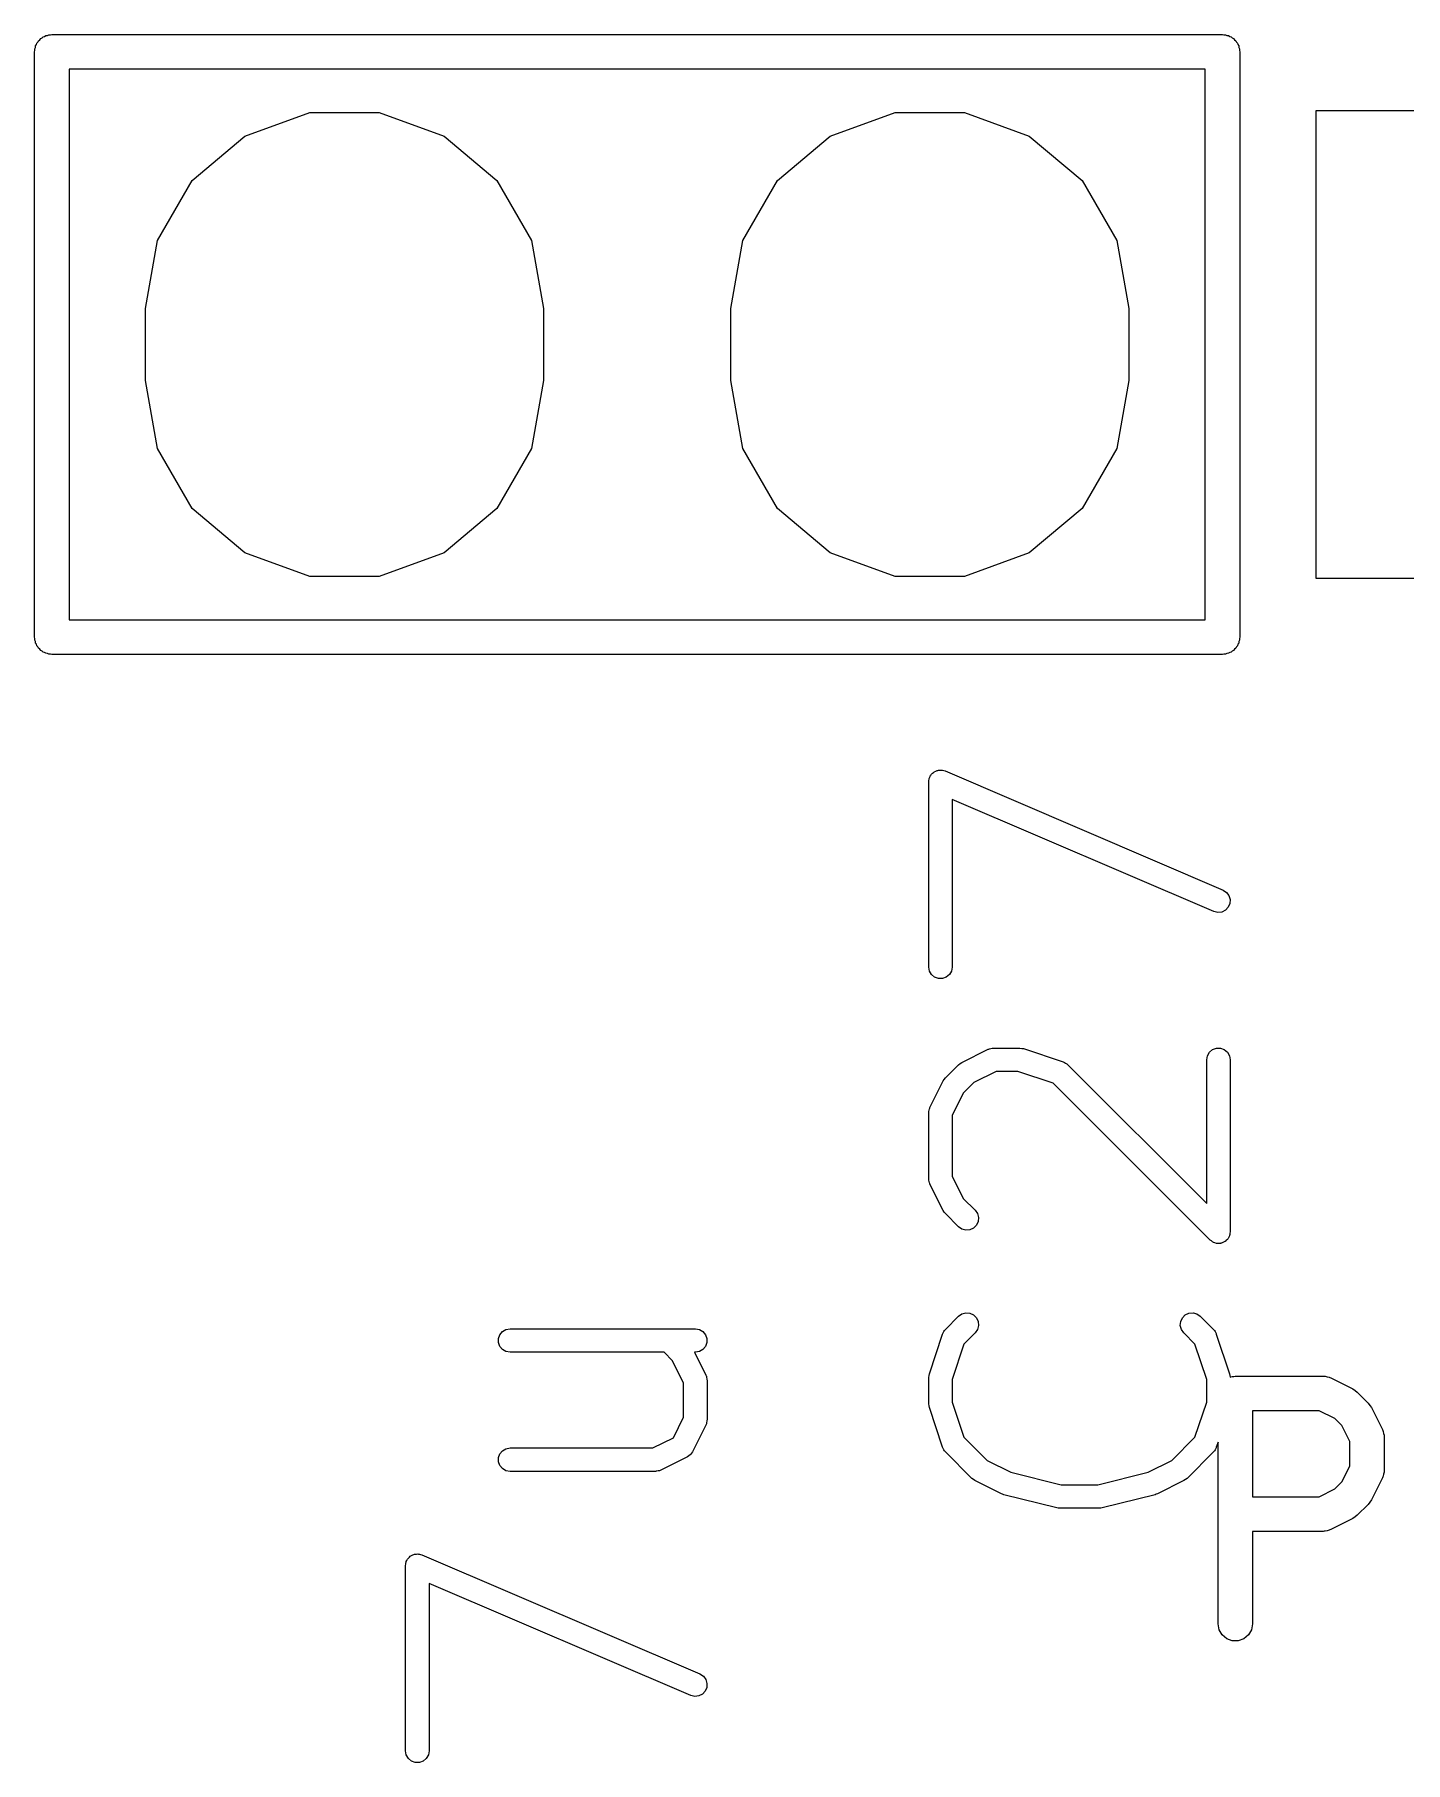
# Model space of a CAD drawing. Extents: x -2.2 to 86.5, y -78.6 to 9.2.
# Drawn here: x 40.08 to 46.02, y -19.15 to -11.65 of the extents above; entities that cross this region are included whole.
import ezdxf

# ---------------------------------------------------------------- set-up
doc = ezdxf.new("R2010")
doc.units = 0
doc.header["$MEASUREMENT"] = 0
doc.layers.add('BLACK', color=7, linetype='CONTINUOUS')

msp = doc.modelspace()

# ---------------------------------------------------------------- linework, layer by layer
at = {"layer": 'Black'}
for p, q in [((40.0828, -11.6987), (40.085, -11.6925)), ((40.085, -11.6925), (40.0893, -11.6875)), ((40.0893, -11.6875), (40.0925, -11.6818)), ((40.0925, -11.6818), (40.0976, -11.6776)), ((40.0976, -11.6776), (40.1018, -11.6725)), ((40.1018, -11.6725), (40.1075, -11.6693)), ((40.1075, -11.6693), (40.1125, -11.665)), ((40.1125, -11.665), (40.1187, -11.6628)), ((40.1187, -11.6628), (40.1243, -11.6595)), ((40.1243, -11.6595), (40.1308, -11.6584)), ((40.1308, -11.6584), (40.137, -11.6561)), ((40.137, -11.6561), (40.1435, -11.6561)), ((40.1435, -11.6561), (40.15, -11.655)), ((40.15, -11.655), (45.23, -11.655)), ((45.23, -11.655), (45.2365, -11.6561)), ((45.2365, -11.6561), (45.243, -11.6561)), ((45.243, -11.6561), (45.2492, -11.6584)), ((45.2492, -11.6584), (45.2557, -11.6595)), ((45.2557, -11.6595), (45.2613, -11.6628)), ((45.2613, -11.6628), (45.2675, -11.665)), ((45.2675, -11.665), (45.2725, -11.6693)), ((45.2725, -11.6693), (45.2782, -11.6725)), ((45.2782, -11.6725), (45.2824, -11.6776)), ((45.2824, -11.6776), (45.2875, -11.6818)), ((45.2875, -11.6818), (45.2907, -11.6875)), ((45.2907, -11.6875), (45.295, -11.6925)), ((45.295, -11.6925), (45.2972, -11.6987)), ((40.075, -11.73), (40.0761, -11.7235)), ((40.075, -14.27), (40.075, -11.73)), ((40.0761, -11.717), (40.0784, -11.7108)), ((40.0761, -11.7235), (40.0761, -11.717)), ((40.0784, -11.7108), (40.0795, -11.7043)), ((40.0795, -11.7043), (40.0828, -11.6987)), ((45.2972, -11.6987), (45.3005, -11.7043)), ((45.3005, -11.7043), (45.3016, -11.7108)), ((45.3016, -11.7108), (45.3039, -11.717)), ((45.3039, -11.717), (45.3039, -11.7235)), ((45.3039, -11.7235), (45.305, -11.73)), ((45.305, -11.73), (45.305, -14.27)), ((40.225, -11.805), (40.225, -14.195)), ((45.155, -11.805), (40.225, -11.805)), ((45.155, -14.195), (45.155, -11.805)), ((40.9882, -12.0958), (41.27, -11.9932)), ((41.27, -11.9932), (41.57, -11.9932)), ((41.57, -11.9932), (41.8518, -12.0958)), ((43.5282, -12.0958), (43.81, -11.9932)), ((43.81, -11.9932), (44.11, -11.9932)), ((44.11, -11.9932), (44.3918, -12.0958)), ((45.6364, -14.016), (45.6364, -11.984)), ((45.6364, -11.984), (47.3636, -11.984)), ((40.7584, -12.2886), (40.9882, -12.0958)), ((41.8518, -12.0958), (42.0816, -12.2886)), ((43.2984, -12.2886), (43.5282, -12.0958)), ((44.3918, -12.0958), (44.6216, -12.2886)), ((40.6085, -12.5483), (40.7584, -12.2886)), ((42.0816, -12.2886), (42.2315, -12.5483)), ((43.1485, -12.5483), (43.2984, -12.2886)), ((44.6216, -12.2886), (44.7715, -12.5483)), ((40.5564, -12.8437), (40.6085, -12.5483)), ((42.2315, -12.5483), (42.2836, -12.8437)), ((43.0964, -12.8437), (43.1485, -12.5483)), ((44.7715, -12.5483), (44.8236, -12.8437)), ((40.5564, -13.1563), (40.5564, -12.8437)), ((42.2836, -12.8437), (42.2836, -13.1563)), ((43.0964, -13.1563), (43.0964, -12.8437)), ((44.8236, -12.8437), (44.8236, -13.1563)), ((40.6085, -13.4516), (40.5564, -13.1563)), ((42.2836, -13.1563), (42.2315, -13.4516)), ((43.1485, -13.4516), (43.0964, -13.1563)), ((44.8236, -13.1563), (44.7715, -13.4516)), ((40.7584, -13.7114), (40.6085, -13.4516)), ((42.2315, -13.4516), (42.0816, -13.7114)), ((43.2984, -13.7114), (43.1485, -13.4516)), ((44.7715, -13.4516), (44.6216, -13.7114)), ((40.9882, -13.9042), (40.7584, -13.7114)), ((42.0816, -13.7114), (41.8518, -13.9042)), ((43.5282, -13.9042), (43.2984, -13.7114)), ((44.6216, -13.7114), (44.3918, -13.9042)), ((41.27, -14.0068), (40.9882, -13.9042)), ((41.8518, -13.9042), (41.57, -14.0068)), ((43.81, -14.0068), (43.5282, -13.9042)), ((44.3918, -13.9042), (44.11, -14.0068)), ((41.57, -14.0068), (41.27, -14.0068)), ((44.11, -14.0068), (43.81, -14.0068)), ((47.3636, -14.016), (45.6364, -14.016)), ((40.225, -14.195), (45.155, -14.195)), ((40.0761, -14.2765), (40.075, -14.27)), ((40.0761, -14.283), (40.0761, -14.2765)), ((40.0784, -14.2892), (40.0761, -14.283)), ((40.0795, -14.2957), (40.0784, -14.2892)), ((40.0828, -14.3013), (40.0795, -14.2957)), ((40.085, -14.3075), (40.0828, -14.3013)), ((40.0893, -14.3125), (40.085, -14.3075)), ((40.0925, -14.3182), (40.0893, -14.3125)), ((40.0976, -14.3224), (40.0925, -14.3182)), ((40.1018, -14.3275), (40.0976, -14.3224)), ((45.2824, -14.3224), (45.2782, -14.3275)), ((45.2875, -14.3182), (45.2824, -14.3224)), ((45.2907, -14.3125), (45.2875, -14.3182)), ((45.295, -14.3075), (45.2907, -14.3125)), ((45.2972, -14.3013), (45.295, -14.3075)), ((45.3005, -14.2957), (45.2972, -14.3013)), ((45.3016, -14.2892), (45.3005, -14.2957)), ((45.3039, -14.283), (45.3016, -14.2892)), ((45.305, -14.27), (45.3039, -14.2765)), ((45.3039, -14.2765), (45.3039, -14.283)), ((40.1075, -14.3307), (40.1018, -14.3275)), ((40.1125, -14.335), (40.1075, -14.3307)), ((40.1187, -14.3372), (40.1125, -14.335)), ((40.1243, -14.3405), (40.1187, -14.3372)), ((40.1308, -14.3416), (40.1243, -14.3405)), ((40.137, -14.3439), (40.1308, -14.3416)), ((40.1435, -14.3439), (40.137, -14.3439)), ((40.15, -14.345), (40.1435, -14.3439)), ((45.23, -14.345), (40.15, -14.345)), ((45.2365, -14.3439), (45.23, -14.345)), ((45.243, -14.3439), (45.2365, -14.3439)), ((45.2492, -14.3416), (45.243, -14.3439)), ((45.2557, -14.3405), (45.2492, -14.3416)), ((45.2613, -14.3372), (45.2557, -14.3405)), ((45.2675, -14.335), (45.2613, -14.3372)), ((45.2725, -14.3307), (45.2675, -14.335)), ((45.2782, -14.3275), (45.2725, -14.3307)), ((43.9944, -14.8488), (43.9972, -14.8477)), ((43.9972, -14.8477), (44.0031, -14.8477)), ((44.0031, -14.8477), (44.0089, -14.847)), ((44.0089, -14.847), (44.0118, -14.8477)), ((44.0118, -14.8477), (44.0149, -14.8477)), ((44.0149, -14.8477), (44.0204, -14.8497)), ((43.9552, -14.8978), (43.9563, -14.892)), ((43.9552, -15.7021), (43.9552, -14.8978)), ((43.9563, -14.892), (43.9566, -14.8862)), ((43.9566, -14.8862), (43.9578, -14.8834)), ((43.9578, -14.8834), (43.9583, -14.8804)), ((43.9583, -14.8804), (43.9612, -14.8753)), ((43.9612, -14.8753), (43.9635, -14.8699)), ((43.9635, -14.8699), (43.9656, -14.8677)), ((43.9656, -14.8677), (43.9671, -14.8651)), ((43.9671, -14.8651), (43.9716, -14.8613)), ((43.9716, -14.8613), (43.9756, -14.8571)), ((43.9756, -14.8571), (43.9783, -14.8557)), ((43.9783, -14.8557), (43.9806, -14.8538)), ((43.9806, -14.8538), (43.9861, -14.8518)), ((43.9861, -14.8518), (43.9914, -14.8491)), ((43.9914, -14.8491), (43.9944, -14.8488)), ((44.0204, -14.8497), (44.0261, -14.8511)), ((44.0261, -14.8511), (45.2326, -15.3681)), ((45.1925, -15.4615), (44.0568, -14.9748)), ((44.0568, -14.9748), (44.0568, -15.7021)), ((45.2326, -15.3681), (45.2473, -15.3778)), ((45.2551, -15.4426), (45.243, -15.4555)), ((45.2473, -15.3778), (45.2579, -15.3919)), ((45.262, -15.4264), (45.2551, -15.4426)), ((45.2579, -15.3919), (45.263, -15.4088)), ((45.263, -15.4088), (45.262, -15.4264)), ((45.2097, -15.4656), (45.1925, -15.4615)), ((45.2272, -15.4635), (45.2097, -15.4656)), ((45.243, -15.4555), (45.2272, -15.4635)), ((43.9583, -15.7195), (43.9552, -15.7021)), ((43.9671, -15.7347), (43.9583, -15.7195)), ((43.9806, -15.7461), (43.9671, -15.7347)), ((43.9972, -15.7521), (43.9806, -15.7461)), ((44.0314, -15.7461), (44.0149, -15.7521)), ((44.045, -15.7347), (44.0314, -15.7461)), ((44.0538, -15.7195), (44.045, -15.7347)), ((44.0568, -15.7021), (44.0538, -15.7195)), ((44.0149, -15.7521), (43.9972, -15.7521)), ((44.085, -16.1258), (44.0917, -16.1211)), ((44.0917, -16.1211), (44.0982, -16.1163)), ((44.0982, -16.1163), (44.2131, -16.0588)), ((44.2131, -16.0588), (44.2159, -16.058)), ((44.2159, -16.058), (44.2185, -16.0565)), ((44.2185, -16.0565), (44.2243, -16.0555)), ((44.2243, -16.0555), (44.23, -16.0538)), ((44.23, -16.0538), (44.233, -16.054)), ((44.233, -16.054), (44.2359, -16.0535)), ((44.2359, -16.0535), (44.3508, -16.0535)), ((44.3508, -16.0535), (44.3588, -16.0549)), ((44.3588, -16.0549), (44.3668, -16.0561)), ((44.3668, -16.0561), (44.5392, -16.1135)), ((44.5392, -16.1135), (44.5418, -16.1149)), ((44.5418, -16.1149), (44.5446, -16.1157)), ((44.5446, -16.1157), (44.5495, -16.1191)), ((44.5495, -16.1191), (44.5547, -16.1219)), ((44.5547, -16.1219), (44.5566, -16.1241)), ((45.1617, -16.1043), (45.1648, -16.0869)), ((45.1617, -16.7285), (45.1617, -16.1043)), ((45.1648, -16.0869), (45.1736, -16.0716)), ((45.1736, -16.0716), (45.1871, -16.0603)), ((45.1871, -16.0603), (45.2037, -16.0542)), ((45.2037, -16.0542), (45.2214, -16.0542)), ((45.2214, -16.0542), (45.2379, -16.0603)), ((45.2379, -16.0603), (45.2515, -16.0716)), ((45.2515, -16.0716), (45.2603, -16.0869)), ((45.2603, -16.0869), (45.2633, -16.1043)), ((45.2633, -16.1043), (45.2633, -16.8511)), ((43.9606, -16.3114), (44.0181, -16.1964)), ((44.0181, -16.1964), (44.0229, -16.1899)), ((44.0229, -16.1899), (44.0276, -16.1832)), ((44.0276, -16.1832), (44.085, -16.1258)), ((44.2478, -16.1551), (44.151, -16.2035)), ((44.3425, -16.1551), (44.2478, -16.1551)), ((44.4957, -16.2061), (44.3425, -16.1551)), ((44.5566, -16.1241), (44.559, -16.1258)), ((44.559, -16.1258), (45.1617, -16.7285)), ((44.1052, -16.2493), (44.0568, -16.3461)), ((44.151, -16.2035), (44.1052, -16.2493)), ((45.1766, -16.8871), (44.4957, -16.2061)), ((43.9552, -16.3341), (43.9558, -16.3312)), ((43.9552, -16.6213), (43.9552, -16.3341)), ((43.9556, -16.3283), (43.9573, -16.3226)), ((43.9558, -16.3312), (43.9556, -16.3283)), ((43.9573, -16.3226), (43.9583, -16.3167)), ((43.9583, -16.3167), (43.9598, -16.3142)), ((43.9598, -16.3142), (43.9606, -16.3114)), ((44.0568, -16.3461), (44.0568, -16.6093)), ((43.9558, -16.6242), (43.9552, -16.6213)), ((43.9556, -16.6271), (43.9558, -16.6242)), ((43.9573, -16.6328), (43.9556, -16.6271)), ((43.9583, -16.6387), (43.9573, -16.6328)), ((43.9598, -16.6412), (43.9583, -16.6387)), ((43.9606, -16.6441), (43.9598, -16.6412)), ((44.0181, -16.759), (43.9606, -16.6441)), ((44.0568, -16.6093), (44.1053, -16.7061)), ((44.1053, -16.7061), (44.1569, -16.7578)), ((44.0229, -16.7655), (44.0181, -16.759)), ((44.0276, -16.7722), (44.0229, -16.7655)), ((44.085, -16.8296), (44.0276, -16.7722)), ((44.1569, -16.7578), (44.167, -16.7722)), ((44.167, -16.7722), (44.1716, -16.7893)), ((44.1716, -16.7893), (44.17, -16.8068)), ((44.0995, -16.8397), (44.085, -16.8296)), ((44.1165, -16.8443), (44.0995, -16.8397)), ((44.1341, -16.8428), (44.1165, -16.8443)), ((44.1501, -16.8353), (44.1341, -16.8428)), ((44.1626, -16.8228), (44.1501, -16.8353)), ((44.17, -16.8068), (44.1626, -16.8228)), ((45.2603, -16.8685), (45.257, -16.8743)), ((45.2607, -16.8663), (45.2603, -16.8685)), ((45.2616, -16.8643), (45.2607, -16.8663)), ((45.2622, -16.8577), (45.2616, -16.8643)), ((45.2633, -16.8511), (45.2622, -16.8577)), ((45.1821, -16.8909), (45.1766, -16.8871)), ((45.1871, -16.8951), (45.1821, -16.8909)), ((45.1892, -16.8959), (45.1871, -16.8951)), ((45.1911, -16.8972), (45.1892, -16.8959)), ((45.1975, -16.8989), (45.1911, -16.8972)), ((45.2037, -16.9012), (45.1975, -16.8989)), ((45.206, -16.9012), (45.2037, -16.9012)), ((45.2081, -16.9017), (45.206, -16.9012)), ((45.2147, -16.9012), (45.2081, -16.9017)), ((45.2214, -16.9012), (45.2147, -16.9012)), ((45.2235, -16.9004), (45.2214, -16.9012)), ((45.2257, -16.9002), (45.2235, -16.9004)), ((45.2317, -16.8974), (45.2257, -16.9002)), ((45.2379, -16.8951), (45.2317, -16.8974)), ((45.2397, -16.8937), (45.2379, -16.8951)), ((45.2417, -16.8928), (45.2397, -16.8937)), ((45.2464, -16.8881), (45.2417, -16.8928)), ((45.2515, -16.8838), (45.2464, -16.8881)), ((45.2526, -16.8819), (45.2515, -16.8838)), ((45.2542, -16.8803), (45.2526, -16.8819)), ((45.257, -16.8743), (45.2542, -16.8803)), ((44.0276, -17.2748), (44.085, -17.2174)), ((44.085, -17.2174), (44.0995, -17.2073)), ((44.0995, -17.2073), (44.1165, -17.2027)), ((44.1165, -17.2027), (44.1341, -17.2042)), ((44.1341, -17.2042), (44.1501, -17.2117)), ((44.1501, -17.2117), (44.1626, -17.2242)), ((44.1626, -17.2242), (44.17, -17.2402)), ((44.17, -17.2402), (44.1716, -17.2577)), ((45.047, -17.2577), (45.0486, -17.2402)), ((45.0486, -17.2402), (45.056, -17.2242)), ((45.056, -17.2242), (45.0685, -17.2117)), ((45.0685, -17.2117), (45.0845, -17.2042)), ((45.0845, -17.2042), (45.1021, -17.2027)), ((45.1021, -17.2027), (45.1191, -17.2073)), ((45.1191, -17.2073), (45.1336, -17.2174)), ((45.1336, -17.2174), (45.191, -17.2748)), ((42.0882, -17.3142), (42.0942, -17.2976)), ((42.0882, -17.3319), (42.0882, -17.3142)), ((42.0942, -17.2976), (42.1056, -17.2841)), ((42.1056, -17.2841), (42.1208, -17.2753)), ((42.1208, -17.2753), (42.1382, -17.2722)), ((42.1382, -17.2722), (42.9425, -17.2722)), ((42.9425, -17.2722), (42.9599, -17.2753)), ((42.9599, -17.2753), (42.9752, -17.2841)), ((42.9752, -17.2841), (42.9865, -17.2976)), ((42.9865, -17.2976), (42.9926, -17.3142)), ((42.9926, -17.3142), (42.9926, -17.3319)), ((43.9579, -17.4671), (44.0153, -17.2947)), ((44.0153, -17.2947), (44.0167, -17.2921)), ((44.0167, -17.2921), (44.0175, -17.2893)), ((44.0175, -17.2893), (44.0209, -17.2844)), ((44.0209, -17.2844), (44.0237, -17.2792)), ((44.0237, -17.2792), (44.0259, -17.2772)), ((44.0259, -17.2772), (44.0276, -17.2748)), ((44.1569, -17.2892), (44.1079, -17.3382)), ((44.167, -17.2748), (44.1569, -17.2892)), ((44.1716, -17.2577), (44.167, -17.2748)), ((45.0516, -17.2748), (45.047, -17.2577)), ((45.0617, -17.2892), (45.0516, -17.2748)), ((45.1107, -17.3382), (45.0617, -17.2892)), ((45.191, -17.2748), (45.1927, -17.2772)), ((45.1927, -17.2772), (45.1949, -17.2792)), ((45.1949, -17.2792), (45.1977, -17.2844)), ((45.1977, -17.2844), (45.2011, -17.2893)), ((45.2011, -17.2893), (45.2019, -17.2921)), ((45.2019, -17.2921), (45.2033, -17.2947)), ((45.2033, -17.2947), (45.2607, -17.4671)), ((42.0942, -17.3484), (42.0882, -17.3319)), ((42.1056, -17.362), (42.0942, -17.3484)), ((42.1208, -17.3708), (42.1056, -17.362)), ((42.1382, -17.3738), (42.1208, -17.3708)), ((42.8066, -17.3738), (42.1382, -17.3738)), ((42.8433, -17.4106), (42.8066, -17.3738)), ((42.9425, -17.3738), (42.9386, -17.3738)), ((42.9386, -17.3738), (42.988, -17.4727)), ((42.9599, -17.3708), (42.9425, -17.3738)), ((42.9752, -17.362), (42.9599, -17.3708)), ((42.9865, -17.3484), (42.9752, -17.362)), ((42.9926, -17.3319), (42.9865, -17.3484)), ((44.1079, -17.3382), (44.0568, -17.4914)), ((45.1617, -17.4914), (45.1107, -17.3382)), ((42.8917, -17.5074), (42.8433, -17.4106)), ((42.988, -17.4727), (42.9888, -17.4755)), ((43.9567, -17.4751), (43.9579, -17.4671)), ((45.2607, -17.4671), (45.2619, -17.4751)), ((42.8917, -17.6558), (42.8917, -17.5074)), ((42.9888, -17.4755), (42.9903, -17.478)), ((42.9903, -17.478), (42.9913, -17.4839)), ((42.9913, -17.4839), (42.993, -17.4896)), ((42.993, -17.4896), (42.9928, -17.4925)), ((42.9928, -17.4925), (42.9933, -17.4954)), ((42.9933, -17.4954), (42.9933, -17.6678)), ((43.9552, -17.4831), (43.9567, -17.4751)), ((43.9552, -17.598), (43.9552, -17.4831)), ((44.0568, -17.4914), (44.0568, -17.5898)), ((45.1617, -17.5898), (45.1617, -17.4914)), ((45.2619, -17.4751), (45.263, -17.4814)), ((45.263, -17.4814), (45.2665, -17.4808)), ((45.2665, -17.4808), (45.2727, -17.4785)), ((45.2727, -17.4785), (45.2793, -17.4785)), ((45.2793, -17.4785), (45.2857, -17.4774)), ((45.2857, -17.4774), (45.6667, -17.4774)), ((45.6667, -17.4774), (45.6709, -17.4781)), ((45.6709, -17.4781), (45.6752, -17.4779)), ((45.6752, -17.4779), (45.6837, -17.4804)), ((45.6837, -17.4804), (45.6923, -17.4819)), ((45.6923, -17.4819), (45.6961, -17.4841)), ((45.6961, -17.4841), (45.7002, -17.4853)), ((45.7002, -17.4853), (45.7954, -17.5329)), ((45.7954, -17.5329), (45.8051, -17.5401)), ((45.8051, -17.5401), (45.8149, -17.547)), ((45.8149, -17.547), (45.8626, -17.5946)), ((43.9567, -17.606), (43.9552, -17.598)), ((43.9579, -17.6141), (43.9567, -17.606)), ((44.0153, -17.7864), (43.9579, -17.6141)), ((44.0568, -17.5898), (44.1079, -17.7429)), ((45.1107, -17.7429), (45.1617, -17.5898)), ((45.8626, -17.5946), (45.8694, -17.6044)), ((45.8694, -17.6044), (45.8766, -17.6141)), ((45.8766, -17.6141), (45.9242, -17.7093)), ((42.8472, -17.7448), (42.8917, -17.6558)), ((42.988, -17.6905), (42.9305, -17.8054)), ((42.9888, -17.6877), (42.988, -17.6905)), ((42.9903, -17.6851), (42.9888, -17.6877)), ((42.9913, -17.6793), (42.9903, -17.6851)), ((42.993, -17.6736), (42.9913, -17.6793)), ((42.9933, -17.6678), (42.9928, -17.6706)), ((42.9928, -17.6706), (42.993, -17.6736)), ((45.3607, -17.6274), (45.3607, -18.0012)), ((45.649, -17.6274), (45.3607, -17.6274)), ((45.7175, -17.6616), (45.649, -17.6274)), ((45.7479, -17.692), (45.7175, -17.6616)), ((45.7821, -17.7606), (45.7479, -17.692)), ((42.7582, -17.7893), (42.8472, -17.7448)), ((44.1079, -17.7429), (44.2085, -17.8435)), ((45.0101, -17.8435), (45.1107, -17.7429)), ((45.2107, -17.7642), (45.2033, -17.7864)), ((45.2107, -18.5524), (45.2107, -17.7642)), ((45.7821, -17.868), (45.7821, -17.7606)), ((45.9242, -17.7093), (45.9255, -17.7135)), ((45.9255, -17.7135), (45.9276, -17.7172)), ((45.9276, -17.7172), (45.9291, -17.7259)), ((45.9291, -17.7259), (45.9317, -17.7343)), ((45.9317, -17.7343), (45.9314, -17.7386)), ((45.9314, -17.7386), (45.9321, -17.7429)), ((45.9321, -17.7429), (45.9321, -17.8857)), ((42.0882, -17.8313), (42.0942, -17.8147)), ((42.0882, -17.8489), (42.0882, -17.8313)), ((42.0942, -17.8147), (42.1056, -17.8012)), ((42.1056, -17.8012), (42.1208, -17.7924)), ((42.1208, -17.7924), (42.1382, -17.7893)), ((42.1382, -17.7893), (42.7582, -17.7893)), ((42.9078, -17.8281), (42.7929, -17.8856)), ((42.9138, -17.8237), (42.9078, -17.8281)), ((42.92, -17.8196), (42.9138, -17.8237)), ((42.9209, -17.8184), (42.92, -17.8196)), ((42.922, -17.8176), (42.9209, -17.8184)), ((42.9261, -17.8114), (42.922, -17.8176)), ((42.9305, -17.8054), (42.9261, -17.8114)), ((44.0167, -17.789), (44.0153, -17.7864)), ((44.0175, -17.7918), (44.0167, -17.789)), ((44.0209, -17.7967), (44.0175, -17.7918)), ((44.0237, -17.802), (44.0209, -17.7967)), ((44.0259, -17.8039), (44.0237, -17.802)), ((44.0276, -17.8063), (44.0259, -17.8039)), ((44.1425, -17.9212), (44.0276, -17.8063)), ((44.2085, -17.8435), (44.311, -17.8948)), ((44.9076, -17.8948), (45.0101, -17.8435)), ((45.191, -17.8063), (45.0761, -17.9212)), ((45.1927, -17.8039), (45.191, -17.8063)), ((45.1949, -17.802), (45.1927, -17.8039)), ((45.1977, -17.7967), (45.1949, -17.802)), ((45.2011, -17.7919), (45.1977, -17.7967)), ((45.2019, -17.789), (45.2011, -17.7919)), ((45.2033, -17.7864), (45.2019, -17.789)), ((42.0942, -17.8655), (42.0882, -17.8489)), ((42.1056, -17.879), (42.0942, -17.8655)), ((42.1208, -17.8879), (42.1056, -17.879)), ((42.1382, -17.8909), (42.1208, -17.8879)), ((42.7702, -17.8909), (42.1382, -17.8909)), ((42.7731, -17.8904), (42.7702, -17.8909)), ((42.776, -17.8906), (42.7731, -17.8904)), ((42.7817, -17.8889), (42.776, -17.8906)), ((42.7876, -17.8879), (42.7817, -17.8889)), ((42.7901, -17.8864), (42.7876, -17.8879)), ((42.7929, -17.8856), (42.7901, -17.8864)), ((44.1492, -17.9259), (44.1425, -17.9212)), ((44.311, -17.8948), (44.5294, -17.9494)), ((44.6892, -17.9494), (44.9076, -17.8948)), ((45.0761, -17.9212), (45.0695, -17.9259)), ((45.7479, -17.9365), (45.7821, -17.868)), ((45.9242, -17.9193), (45.8766, -18.0145)), ((45.9255, -17.9151), (45.9242, -17.9193)), ((45.9276, -17.9114), (45.9255, -17.9151)), ((45.9291, -17.9027), (45.9276, -17.9114)), ((45.9317, -17.8943), (45.9291, -17.9027)), ((45.9321, -17.8857), (45.9314, -17.89)), ((45.9314, -17.89), (45.9317, -17.8943)), ((44.1557, -17.9307), (44.1492, -17.9259)), ((44.2706, -17.9882), (44.1557, -17.9307)), ((44.2759, -17.9898), (44.2706, -17.9882)), ((44.281, -17.992), (44.2759, -17.9898)), ((44.5108, -18.0495), (44.281, -17.992)), ((44.5294, -17.9494), (44.6892, -17.9494)), ((44.9376, -17.992), (44.7078, -18.0495)), ((44.9427, -17.9898), (44.9376, -17.992)), ((44.948, -17.9882), (44.9427, -17.9898)), ((45.0629, -17.9307), (44.948, -17.9882)), ((45.0695, -17.9259), (45.0629, -17.9307)), ((45.649, -18.0012), (45.7175, -17.9669)), ((45.7175, -17.9669), (45.7479, -17.9365)), ((44.517, -18.0499), (44.5108, -18.0495)), ((44.5231, -18.051), (44.517, -18.0499)), ((44.6955, -18.051), (44.5231, -18.051)), ((44.7016, -18.0499), (44.6955, -18.051)), ((44.7078, -18.0495), (44.7016, -18.0499)), ((45.3607, -18.0012), (45.649, -18.0012)), ((45.8626, -18.034), (45.8149, -18.0816)), ((45.8694, -18.0242), (45.8626, -18.034)), ((45.8766, -18.0145), (45.8694, -18.0242)), ((45.6923, -18.1467), (45.6837, -18.1482)), ((45.6961, -18.1445), (45.6923, -18.1467)), ((45.7002, -18.1433), (45.6961, -18.1445)), ((45.7954, -18.0957), (45.7002, -18.1433)), ((45.8051, -18.0885), (45.7954, -18.0957)), ((45.8149, -18.0816), (45.8051, -18.0885)), ((45.6667, -18.1512), (45.3607, -18.1512)), ((45.3607, -18.1512), (45.3607, -18.5524)), ((45.6709, -18.1504), (45.6667, -18.1512)), ((45.6752, -18.1507), (45.6709, -18.1504)), ((45.6837, -18.1482), (45.6752, -18.1507)), ((41.6852, -18.2997), (41.6863, -18.294)), ((41.6863, -18.294), (41.6866, -18.2881)), ((41.6866, -18.2881), (41.6878, -18.2853)), ((41.6878, -18.2853), (41.6883, -18.2824)), ((41.6883, -18.2824), (41.6912, -18.2773)), ((41.6912, -18.2773), (41.6935, -18.2719)), ((41.6935, -18.2719), (41.6956, -18.2697)), ((41.6956, -18.2697), (41.6971, -18.2671)), ((41.6971, -18.2671), (41.7016, -18.2633)), ((41.7016, -18.2633), (41.7056, -18.2591)), ((41.7056, -18.2591), (41.7083, -18.2577)), ((41.7083, -18.2577), (41.7106, -18.2557)), ((41.7106, -18.2557), (41.7161, -18.2537)), ((41.7161, -18.2537), (41.7214, -18.2511)), ((41.7214, -18.2511), (41.7244, -18.2507)), ((41.7244, -18.2507), (41.7272, -18.2497)), ((41.7272, -18.2497), (41.7331, -18.2497)), ((41.7331, -18.2497), (41.7389, -18.249)), ((41.7389, -18.249), (41.7418, -18.2497)), ((41.7418, -18.2497), (41.7449, -18.2497)), ((41.7449, -18.2497), (41.7504, -18.2517)), ((41.7504, -18.2517), (41.7561, -18.253)), ((41.7561, -18.253), (42.9626, -18.7701)), ((41.6852, -19.1041), (41.6852, -18.2997)), ((42.9225, -18.8635), (41.7868, -18.3768)), ((41.7868, -18.3768), (41.7868, -19.1041)), ((45.2152, -18.578), (45.2107, -18.5524)), ((45.2283, -18.6006), (45.2152, -18.578)), ((45.3562, -18.578), (45.3432, -18.6006)), ((45.3607, -18.5524), (45.3562, -18.578)), ((45.2482, -18.6173), (45.2283, -18.6006)), ((45.2727, -18.6262), (45.2482, -18.6173)), ((45.2987, -18.6262), (45.2727, -18.6262)), ((45.3232, -18.6173), (45.2987, -18.6262)), ((45.3432, -18.6006), (45.3232, -18.6173)), ((42.9626, -18.7701), (42.9773, -18.7798)), ((42.9773, -18.7798), (42.9879, -18.7939)), ((42.9879, -18.7939), (42.993, -18.8108)), ((42.993, -18.8108), (42.992, -18.8284)), ((42.9397, -18.8675), (42.9225, -18.8635)), ((42.9572, -18.8654), (42.9397, -18.8675)), ((42.973, -18.8575), (42.9572, -18.8654)), ((42.9851, -18.8446), (42.973, -18.8575)), ((42.992, -18.8284), (42.9851, -18.8446)), ((41.6883, -19.1214), (41.6852, -19.1041)), ((41.6971, -19.1367), (41.6883, -19.1214)), ((41.7838, -19.1214), (41.775, -19.1367)), ((41.7868, -19.1041), (41.7838, -19.1214)), ((41.7106, -19.1481), (41.6971, -19.1367)), ((41.7272, -19.1541), (41.7106, -19.1481)), ((41.7449, -19.1541), (41.7272, -19.1541)), ((41.7614, -19.1481), (41.7449, -19.1541)), ((41.775, -19.1367), (41.7614, -19.1481))]:
    msp.add_line(p, q, dxfattribs=at)

doc.saveas('drawing.dxf')
